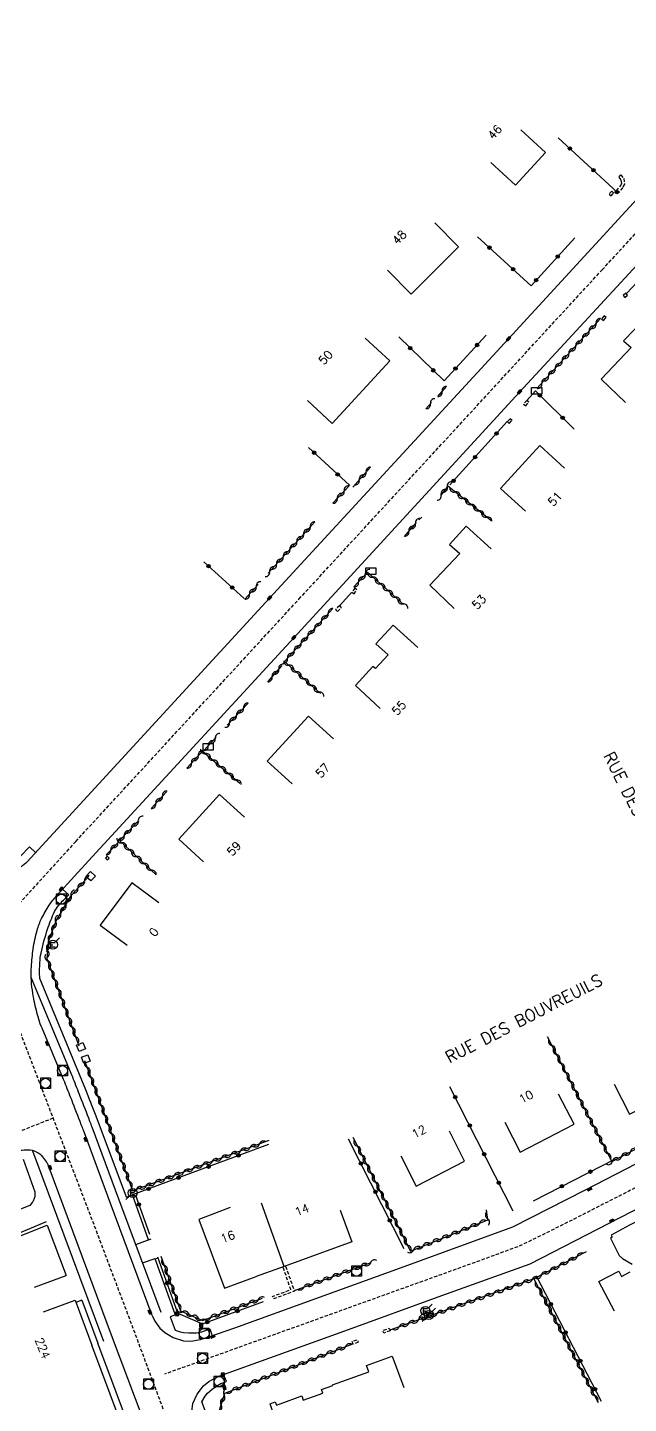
# Model space of a CAD drawing. Header units: millimetres. Extents: x 79999 to 81000, y 146000 to 147001.
# Drawn here: x 80259.8 to 80349.1, y 146211.8 to 146416.1 of the extents above; entities that cross this region are included whole.
import ezdxf
from ezdxf.enums import TextEntityAlignment as Align

# ---------------------------------------------------------------- set-up
doc = ezdxf.new("R2010")
doc.units = ezdxf.units.MM
doc.linetypes.add('DASHED', pattern=[0.75, 0.5, -0.25])
doc.layers.get('0').update_dxf_attribs({"linetype": 'CONTINUOUS'})
for name, color, linetype in [('W0001', 6, 'DASHED'), ('W0008', 7, 'CONTINUOUS'), ('W0100', 7, 'CONTINUOUS'), ('W0105', 7, 'CONTINUOUS'), ('W0112', 1, 'DASHED'), ('W0310', 3, 'CONTINUOUS'), ('W0322', 7, 'CONTINUOUS'), ('W0330', 7, 'CONTINUOUS'), ('W0400', 7, 'CONTINUOUS'), ('W0420', 7, 'CONTINUOUS'), ('W0471', 7, 'CONTINUOUS'), ('W0989', 7, 'CONTINUOUS'), ('W0991', 7, 'CONTINUOUS'), ('W1102', 7, 'CONTINUOUS'), ('W1471', 7, 'CONTINUOUS')]:
    doc.layers.add(name, color=color, linetype=linetype)
doc.styles.get("Standard").update_dxf_attribs({"font": 'romans.shx', "width": 0.85})

# ---------------------------------------------------------------- blocks, each defined once
blk = doc.blocks.new('T420')
for p, q in [((0.75, 0.75), (-0.75, 0.75)), ((-0.75, 0.75), (-0.75, -0.75)), ((0.75, 0.75), (0.75, -0.75)), ((0.75, -0.75), (-0.75, -0.75))]:
    blk.add_line(p, q)
blk.add_ellipse((0, 0), major_axis=(-0.53, 0.53), ratio=1, start_param=3.926991, end_param=10.210176)
blk = doc.blocks.new('T400')
for p, q in [((-0.15, 0.3), (0.15, 0.3)), ((-0.15, -0.25), (-0.15, 0.3)), ((-0.15, 0.15), (0.15, 0.15)), ((-0.15, 0), (0.15, 0)), ((0.15, 0.3), (0.15, -0.25)), ((-0.15, -0.15), (0.15, -0.15)), ((-0.15, -0.25), (-0.15, -0.3)), ((-0.15, -0.3), (0.15, -0.3)), ((0.15, -0.3), (0.15, -0.25))]:
    blk.add_line(p, q)
blk = doc.blocks.new('T471')
for p, q in [((-0.333334, 0.333334), (-0.333334, -0.333334)), ((-0.333334, 0.333334), (0.333334, 0.333334)), ((-0.333334, 0), (0, 0)), ((0.500001, 0.500001), (1.000002, 1.000002)), ((-0.500001, -0.500001), (-1.000002, -1.000002)), ((-0.333334, -0.333334), (0.333334, -0.333334))]:
    blk.add_line(p, q)
blk.add_ellipse((0, 0), major_axis=(0.471405, 0.471405), ratio=1, start_param=5.4977871438, end_param=11.780972451)
blk = doc.blocks.new('t112o')
at = {"color": 0, "linetype": 'Continuous'}
for p, q in [((-0.5, 0.5), (0.5, 0.5)), ((-0.5, -0.5), (-0.5, 0.5)), ((0.5, 0.5), (0.5, -0.5)), ((0.5, -0.5), (-0.5, -0.5))]:
    blk.add_line(p, q, dxfattribs=at)
blk = doc.blocks.new('t322o')
at = {"color": 0, "linetype": 'Continuous'}
for radius in [0.25, 0.15]:
    blk.add_circle((0, 0), radius, dxfattribs=at)
blk = doc.blocks.new('t310o')
at = {"color": 0, "linetype": 'Continuous'}
for centre, start, end in [((-0.5, 0.38), 216.8699, 323.1304), ((0.5, -0.37), 36.8699, 143.1303)]:
    blk.add_arc(centre, 0.625, start, end, dxfattribs=at)
blk = doc.blocks.new('t330o')
at = {"color": 0, "linetype": 'Continuous'}
for p, q in [((0.25, -0.25), (-0.25, 0.25)), ((-0.25, -0.25), (0.25, 0.25)), ((-0.25, 0.25), (-0.25, -0.25)), ((0.25, 0.25), (-0.25, 0.25)), ((0.25, -0.25), (0.25, 0.25)), ((-0.25, -0.25), (0.25, -0.25)), ((-0.25, -0.25), (-0.25, -0.25))]:
    blk.add_line(p, q, dxfattribs=at)
blk = doc.blocks.new('T1471')
at = {"color": 0, "linetype": 'Continuous', "flags": 128}
blk.add_lwpolyline([(-0.75, -0.5), (-0.75, 0.5), (0.75, 0.5), (0.75, -0.5), (-0.75, -0.5)], dxfattribs=at)

msp = doc.modelspace()

# ---------------------------------------------------------------- linework, layer by layer
at = {"layer": 'W0001'}
msp.add_lwpolyline([(80266.99, 146295.27), (80300.14, 146331.25), (80345.15, 146380.12), (80393.56, 146432.7), (80402.38, 146442.28), (80412.62, 146453.14), (80437.65, 146480.52), (80451.88, 146495.51), (80465.15, 146509.14), (80476.77, 146520.68), (80483.95, 146527.77), (80487.99, 146531.48), (80490.85, 146533.62), (80495.75, 146537.3), (80505.96, 146544.97), (80522.34, 146557.16), (80537.19, 146568.09), (80548.8, 146576.63), (80565.53, 146590.56), (80586.31, 146608.74), (80608.14, 146627.74), (80618.6, 146636.74), (80644.26, 146659.15)], dxfattribs=at)
at = {"layer": 'W0001', "flags": 128}
for points in [[(80237.58, 146313.33), (80251.44, 146283.9), (80258.61, 146267.27), (80269.66, 146238.44), (80275.57, 146222.79)], [(80266.99, 146295.27), (80257.16, 146284.48), (80252.13, 146282.31)], [(80419.32, 146279.7), (80349.1, 146243.36), (80340.99, 146239.23), (80336.1, 146236.78), (80332.95, 146235.25), (80327.32, 146233.16), (80280.17, 146216.2)], [(80263.63, 146254.19), (80141.54, 146205.9)], [(80275.57, 146222.79), (80298.36, 146161.64), (80316.28, 146113.54), (80321.88, 146097.46), (80323.83, 146091.48), (80325.12, 146086.9), (80326.35, 146082.53), (80328.7, 146073.87), (80340.23, 146032.83), (80349.35, 146000)]]:
    msp.add_lwpolyline(points, dxfattribs=at)
at = {"layer": 'W0008'}
for points in [[(80435.76, 146497.05), (80437.58, 146493.45), (80438.17, 146489.53), (80437.03, 146485.55), (80435.61, 146483.17), (80434.68, 146482.21), (80400.2, 146444.77), (80362.69, 146404.12), (80362.74, 146404.13), (80331.23, 146369.88), (80295.77, 146331.4), (80265.91, 146298.91)], [(80447.36, 146379.69), (80411.1, 146438.89), (80410.05, 146440.04), (80408.15, 146440.89), (80406.45, 146440.91), (80405.13, 146440.47), (80404.63, 146439.86), (80366.57, 146398.43), (80332.89, 146361.97), (80299.37, 146325.5), (80269.41, 146292.99)]]:
    msp.add_lwpolyline(points, dxfattribs=at)
at = {"layer": 'W0008', "flags": 128}
for points in [[(80260.12, 146294.48), (80258.8, 146293.08, -0.073998), (80257.71, 146292.22, -0.089129), (80256.62, 146291.83, -0.032063), (80255.76, 146291.74, -0.047191), (80255.18, 146291.77), (80253.98, 146291.96), (80242.25, 146317.27)], [(80265.91, 146298.91), (80259.79, 146292.27, -0.062951), (80258.81, 146291.45, -0.051468), (80257.43, 146290.75, -0.082507), (80256.33, 146290.52, -0.050201), (80254.51, 146290.63, -0.047266), (80252.83, 146291.07, -0.091097), (80252.04, 146291.53, -0.049547), (80251.13, 146292.5, -0.055902), (80250.51, 146293.51), (80240.65, 146314.68)], [(80278.36, 146224.92), (80272.09, 146241.7), (80268.13, 146252.4, 0.003755), (80267.82, 146253.22, 0.00084), (80266.39, 146256.9, 0.000833), (80265.35, 146259.54, 0.005481), (80265.18, 146259.94), (80261.99, 146267.54, -0.02947), (80261.51, 146268.89, -0.015482), (80260.84, 146271.55, -0.022393), (80260.55, 146273.19, -0.019672), (80260.38, 146275.09, -0.030377), (80260.4, 146276.67, -0.017998), (80260.68, 146279.32, -0.031217), (80261.26, 146282.07, -0.046176), (80261.93, 146283.85, -0.032894), (80263.05, 146285.81, -0.04055), (80264.17, 146287.24), (80269.41, 146292.99)], [(80274.51, 146242.46), (80270.02, 146254.5, 0.004054), (80270.02, 146254.51, 0.000017), (80269.23, 146256.5, 0.001007), (80268.98, 146257.13), (80268.48, 146258.4), (80261.65, 146274.92, -0.024091), (80261.66, 146277.28, -0.039577), (80261.85, 146278.7, -0.025951), (80262.8, 146282.23, -0.033375), (80263.86, 146284.87, -0.065135), (80264.45, 146285.78, -0.032657), (80265.97, 146287.33)], [(80279.66, 146225.37), (80273.38, 146242.18), (80269.42, 146252.87, 0.003755), (80269.1, 146253.72, 0.00084), (80267.67, 146257.4, 0.000833), (80266.63, 146260.05, 0.005481), (80266.45, 146260.48), (80260.38, 146275.09)], [(80170.47, 146214.36), (80206.98, 146228.84), (80254.38, 146247.66), (80254.36, 146247.76), (80258, 146249.22, -0.058811), (80258.77, 146249.43, -0.039862), (80259.93, 146249.51, -0.110599), (80261.12, 146249.22, -0.110595), (80262.08, 146248.46, -0.02401), (80262.65, 146247.69, -0.056238), (80262.83, 146247.32), (80272.42, 146221.62)], [(80259.2, 146248.1), (80260.93, 146243.27, -0.057929), (80260.92, 146242.69, -0.057929), (80260.78, 146242.13, -0.053495), (80260.54, 146241.66), (80260.2, 146241.24), (80258.81, 146240.67)]]:
    msp.add_lwpolyline(points, format="xyb", dxfattribs=at)
for points in [[(80260.12, 146294.48), (80261.04, 146293.63)], [(80278.36, 146224.92), (80278.74, 146224.09), (80279.48, 146223.04), (80280.2, 146222.38), (80281.47, 146221.65), (80283, 146221.15), (80284.06, 146221.11), (80285.53, 146221.37), (80286.77, 146221.73), (80290.59, 146223.1), (80314.65, 146231.81), (80331.87, 146238.05), (80342.6, 146243.5), (80387.18, 146266.51), (80387.98, 146266.98), (80388.83, 146267.59), (80389.32, 146268.12), (80389.88, 146269.2), (80390.17, 146270.2), (80390.23, 146271.02), (80390.07, 146272.22), (80389.79, 146272.99), (80383.61, 146285.08), (80379.46, 146293.13)], [(80265.97, 146287.33), (80265.05, 146288.19)], [(80284.21, 146210.64), (80284.38, 146211.86), (80285.01, 146213.23), (80285.96, 146214.47), (80286.76, 146215.11), (80287.86, 146215.71), (80288.38, 146215.94), (80306.94, 146222.65), (80321.34, 146227.86), (80334.48, 146232.57), (80346.17, 146238.6), (80393.79, 146263.1), (80420.79, 146277.07)], [(80260.58, 146249.36), (80271.1, 146221.12)], [(80366.13, 146248.89), (80366.96, 146247.3), (80349.23, 146238.33), (80346.5, 146236.83), (80346.65, 146236.53), (80346.38, 146236.37), (80347.7, 146233.83), (80348.19, 146233.39), (80349.61, 146232.54)], [(80274.51, 146242.46), (80275.41, 146242.82)], [(80277.8, 146236.13), (80275.41, 146242.82)], [(80262.62, 146238.79), (80255.04, 146235.66)], [(80275.91, 146235.45), (80278.2, 146236.27)], [(80276.92, 146232.71), (80278.78, 146233.38)], [(80282.16, 146225.24), (80281.75, 146225.12), (80278.79, 146233.3), (80279.22, 146233.45)], [(80267.92, 146227.17), (80267.03, 146226.84)], [(80267.92, 146227.17), (80270.28, 146220.82)], [(80281.8, 146225), (80281.03, 146224.73), (80281.74, 146222.75), (80282.51, 146222.47), (80282.98, 146222.38), (80283.79, 146222.32), (80284.9, 146222.34), (80285.71, 146222.48), (80286.89, 146222.95), (80287.27, 146221.91)], [(80281.73, 146225.1), (80281.73, 146225.1), (80281.73, 146225.1), (80282.16, 146225.25)], [(80277.38, 146199.07), (80278.28, 146199.38), (80270.28, 146220.82)], [(80272.42, 146221.62), (80275.82, 146212.58), (80293.13, 146166.42), (80304.96, 146134.62), (80310.72, 146118.97), (80312.93, 146113.15), (80313.96, 146110.37), (80315.74, 146105.4), (80317.14, 146101.35), (80318.49, 146097.3), (80319.68, 146093.6), (80320.34, 146091.42), (80321.22, 146088.44), (80321.87, 146086.2), (80323.1, 146081.9), (80323.5, 146080.5), (80325.57, 146073.07), (80335.11, 146038.77), (80343.15, 146009.85), (80345.86, 146000)], [(80302.39, 146194.96), (80293.38, 146191.67), (80285.72, 146212.08), (80286.19, 146212.95), (80286.55, 146213.39), (80287.25, 146213.97), (80288.03, 146214.53), (80288.52, 146214.8), (80289.36, 146215.13), (80288.93, 146216.14)]]:
    msp.add_lwpolyline(points, dxfattribs=at)
at = {"layer": 'W0100'}
for points in [[(80328.62, 146396.07), (80332.31, 146392.69), (80336.75, 146397.54), (80333.07, 146400.92)], [(80313.27, 146380.06), (80316.8, 146376.52), (80323.82, 146383.55), (80320.29, 146387.08)], [(80355.18, 146369.5), (80351.57, 146372.95), (80348.34, 146369.59), (80349.46, 146368.57), (80344.99, 146363.91), (80348.6, 146360.45)], [(80301.41, 146360.73), (80305.08, 146357.33), (80313.64, 146366.59), (80309.97, 146369.98)], [(80339.58, 146350.66), (80335.89, 146354.03), (80330.08, 146347.66), (80333.78, 146344.29)], [(80328.66, 146338.69), (80324.97, 146342.06), (80322.48, 146339.33), (80324.03, 146337.99), (80319.58, 146333.3), (80323.2, 146329.86)], [(80317.8, 146324.04), (80314.1, 146327.4), (80311.54, 146324.59), (80313.36, 146322.96), (80311.52, 146320.92), (80311.12, 146321.24), (80308.53, 146318.41), (80312.21, 146315.03)], [(80305.24, 146310.51), (80301.54, 146313.88), (80295.43, 146307.18), (80299.13, 146303.81)], [(80292.05, 146298.89), (80288.36, 146302.26), (80282.28, 146295.61), (80285.97, 146292.24)], [(80279.32, 146286.16), (80275.32, 146289.15), (80270.62, 146282.87), (80274.63, 146279.88)]]:
    msp.add_lwpolyline(points, dxfattribs=at)
at = {"layer": 'W0100', "flags": 128}
for points in [[(80346.94, 146259.26), (80349.22, 146254.81), (80357.23, 146258.91), (80354.95, 146263.36)], [(80330.68, 146253.61), (80332.97, 146249.17), (80340.99, 146253.31), (80338.69, 146257.75)], [(80315.25, 146248.59), (80317.52, 146244.13), (80324.73, 146247.8), (80322.47, 146252.26)], [(80289.94, 146240.92), (80285.25, 146239.17), (80289.08, 146228.95), (80293.76, 146230.7)], [(80306.25, 146240.54), (80307.97, 146235.85), (80297.96, 146232.17), (80293.76, 146230.7), (80293.76, 146230.7)], [(80250.54, 146233.45), (80262.74, 146238.34), (80265.55, 146230.84)], [(80260.86, 146229.1), (80265.55, 146230.84)], [(80346.99, 146225.54), (80344.68, 146229.98), (80347.63, 146231.51), (80348.04, 146230.72), (80349.29, 146231.37)], [(80262.21, 146225.45), (80266.9, 146227.19)], [(80266.9, 146227.19), (80269.4, 146220.49)], [(80272.7, 146197.32), (80277.38, 146199.07), (80269.4, 146220.49)], [(80304.31, 146204.57), (80299.61, 146202.88), (80296.75, 146210.8), (80296.26, 146210.62), (80296.26, 146210.62), (80295.86, 146211.81), (80296.6, 146212.09), (80296.78, 146211.61), (80297.32, 146211.81), (80300.54, 146212.97), (80300.77, 146212.34), (80303.68, 146213.39), (80303.5, 146213.92), (80305.04, 146214.49), (80305.17, 146214.54), (80305.13, 146214.63), (80310.51, 146216.56), (80310.17, 146217.51), (80313.97, 146218.89), (80315.71, 146214.2)]]:
    msp.add_lwpolyline(points, dxfattribs=at)
at = {"layer": 'W0105'}
msp.add_line((80306.18, 146330.3), (80307.96, 146332.22), dxfattribs=at)
at = {"layer": 'W0112'}
for p, q in [((80348.2, 146392.36), (80347.62, 146391.6)), ((80346.47, 146391.08), (80346.87, 146391.52)), ((80346.87, 146391.52), (80346.58, 146391.79)), ((80348.65, 146376.66), (80348.26, 146376.31)), ((80348.26, 146376.31), (80348.53, 146376.02)), ((80345.44, 146373.29), (80345.07, 146372.86)), ((80345.07, 146372.86), (80345.37, 146372.6)), ((80333.95, 146360.73), (80333.49, 146360.2)), ((80333.49, 146360.2), (80333.8, 146359.94)), ((80331.48, 146358.02), (80331.07, 146357.59)), ((80331.07, 146357.59), (80331.37, 146357.32)), ((80308.43, 146332.87), (80307.98, 146332.26)), ((80307.98, 146332.26), (80308.31, 146332.02)), ((80306.18, 146330.3), (80305.56, 146329.68)), ((80305.56, 146329.68), (80305.84, 146329.4)), ((80271.68, 146293.07), (80271.39, 146292.81)), ((80271.39, 146292.81), (80271.67, 146292.52))]:
    msp.add_line(p, q, dxfattribs=at)
for points in [[(80347.97, 146393.5), (80347.62, 146393.95), (80347.94, 146394.2)], [(80347.94, 146394.2), (80348.35, 146393.66), (80348.49, 146392.85), (80348.2, 146392.36)], [(80347.62, 146391.6), (80347.3, 146391.84), (80347.86, 146392.58), (80348.07, 146392.93), (80347.97, 146393.5)], [(80346.58, 146391.79), (80346.17, 146391.35), (80346.47, 146391.08)], [(80348.53, 146376.02), (80348.92, 146376.37), (80348.65, 146376.66)], [(80345.37, 146372.6), (80345.74, 146373.02), (80345.44, 146373.29)], [(80333.8, 146359.94), (80334.25, 146360.47), (80333.95, 146360.73)], [(80331.37, 146357.32), (80331.77, 146357.74), (80331.48, 146358.02)], [(80308.31, 146332.02), (80308.75, 146332.64), (80308.43, 146332.87)], [(80305.84, 146329.4), (80306.46, 146330.02), (80306.18, 146330.3)], [(80271.67, 146292.52), (80271.95, 146292.78), (80271.68, 146293.07)]]:
    msp.add_lwpolyline(points, dxfattribs=at)
at = {"layer": 'W0112', "flags": 128}
msp.add_lwpolyline([(80298.15, 146232.23), (80299.45, 146228.52), (80296.36, 146227.36), (80296.22, 146227.74), (80296.22, 146227.74), (80298.94, 146228.75), (80297.77, 146232.1)], dxfattribs=at)
for points in [[(80313.67, 146222.65), (80312.74, 146222.31), (80312.6, 146222.69), (80313.54, 146223.02)], [(80308.94, 146220.94), (80308.16, 146220.66), (80308.02, 146221.04), (80308.8, 146221.32)]]:
    msp.add_lwpolyline(points, close=True, dxfattribs=at)
at = {"layer": 'W0310'}
for p, q in [((80344.91, 146372.89), (80335.46, 146362.48)), ((80320.75, 146361.3), (80322.05, 146362.81)), ((80318.99, 146359.51), (80319.82, 146360.43)), ((80310.76, 146350.82), (80308.13, 146347.87)), ((80305.15, 146345.46), (80307.63, 146348.13)), ((80317.92, 146343.03), (80318.39, 146343.39)), ((80302.49, 146342.73), (80295.58, 146335.09)), ((80315.79, 146340.56), (80317.57, 146342.6)), ((80292.11, 146331.24), (80294.08, 146333.39)), ((80295.51, 146318.97), (80297.64, 146321.4)), ((80292.6, 146315.82), (80289.46, 146312.55)), ((80285.99, 146308.76), (80287.86, 146310.74)), ((80278.2, 146300.17), (80280.46, 146302.65)), ((80271.49, 146293.3), (80273.39, 146295.2))]:
    msp.add_line(p, q, dxfattribs=at)
for points in [[(80328.79, 146342.79), (80322.23, 146348), (80321.19, 146346.65)], [(80308.3, 146333.05), (80310.29, 146335.22), (80315.68, 146330.42)], [(80305.17, 146329.86), (80297.98, 146321.98), (80303.34, 146317.22)], [(80283.5, 146306.16), (80285.82, 146308.68), (80291.37, 146303.91)], [(80278.95, 146290.31), (80273.49, 146295.39), (80276.31, 146298.32)]]:
    msp.add_lwpolyline(points, dxfattribs=at)
at = {"layer": 'W0310', "flags": 128}
for points in [[(80267.52, 146264.88), (80262.74, 146277.86), (80262.96, 146280.43), (80264.07, 146283.47), (80266.36, 146287.28), (80268.94, 146290.1)], [(80337, 146266.31), (80346.59, 146247.76), (80351.03, 146250.1)], [(80275.47, 146243.41), (80268.36, 146262.69)], [(80308.11, 146251.39), (80316.7, 146234.48), (80328.16, 146239.11), (80327.96, 146240.58)], [(80295.68, 146250.89), (80275.47, 146243.41)], [(80279.65, 146233.74), (80282.55, 146225.62), (80285.8, 146224.19), (80294.72, 146227.46)], [(80299.47, 146228.62), (80310.86, 146232.76)], [(80342.78, 146234.37), (80335.02, 146230.33), (80313.62, 146222.74)], [(80335.02, 146230.33), (80344.56, 146211.98)], [(80320.42, 146202.01), (80294.47, 146192.52), (80288.03, 146209.92), (80289.13, 146213.39), (80308.14, 146220.7)]]:
    msp.add_lwpolyline(points, dxfattribs=at)
at = {"layer": 'W0322'}
for p, q in [((80338.62, 146399.73), (80347.42, 146391.59)), ((80350.31, 146378.26), (80348.8, 146376.64)), ((80331.07, 146357.59), (80322.54, 146348.19)), ((80307.62, 146348.14), (80301.53, 146353.77)), ((80291.99, 146331.35), (80286.03, 146336.77))]:
    msp.add_line(p, q, dxfattribs=at)
for points in [[(80326.65, 146385.01), (80334.59, 146377.76), (80341.1, 146384.89)], [(80314.95, 146370.15), (80321.69, 146363.63), (80327.95, 146370.44)], [(80340.98, 146356.47), (80335.24, 146362.15), (80333.95, 146360.73)]]:
    msp.add_lwpolyline(points, dxfattribs=at)
at = {"layer": 'W0322', "flags": 128}
for points in [[(80331.95, 146240.39), (80322.56, 146258.85)], [(80295.62, 146250.29), (80275.41, 146242.82)], [(80315.78, 146234.78), (80307.5, 146251.07)], [(80334.94, 146241.94), (80347.05, 146248.12)], [(80277.97, 146236.92), (80275.89, 146242.73)], [(80282.16, 146225.24), (80279.18, 146233.57)], [(80335.34, 146230.82), (80345.01, 146212.21)], [(80282.16, 146225.25), (80282.16, 146225.25), (80285.79, 146223.65), (80294.89, 146226.99)]]:
    msp.add_lwpolyline(points, dxfattribs=at)
at = {"layer": 'W1102', "flags": 128}
msp.add_lwpolyline([(80297.96, 146232.17), (80294.59, 146241.58)], dxfattribs=at)

# ---------------------------------------------------------------- block references
at = {"layer": 'W0112'}
for p, rotation in [((80269.22, 146290.11), 137.529455583262), ((80267.78, 146264.77), 292.4172548672106), ((80268.47, 146262.96), 290.2607683083017)]:
    msp.add_blockref('t112o', p, dxfattribs=dict(at, rotation=rotation))
at = {"layer": 'W0310'}
for p, rotation in [((80343.23, 146371.04), 227.77607868268), ((80344.24, 146372.15), 227.77607868268), ((80341.22, 146368.82), 227.77607868268), ((80342.23, 146369.93), 227.77607868268), ((80340.21, 146367.7), 227.77607868268), ((80338.19, 146365.48), 227.77607868268), ((80339.2, 146366.6), 227.77607868268), ((80336.18, 146363.26), 227.77607868268), ((80337.18, 146364.37), 227.77607868268), ((80321.4, 146362.06), 49.2116434626834), ((80319.66, 146360.25), 47.84767044107228), ((80309.09, 146348.95), 228.3460763055333), ((80310.09, 146350.07), 228.3460763055333), ((80306.85, 146347.3), 47.17293524223594), ((80321.24, 146346.72), 232.2103339258136), ((80322.16, 146347.9), 232.2103339258136), ((80323.31, 146347.15), 141.5357394377601), ((80305.83, 146346.2), 47.17293524223594), ((80324.49, 146346.21), 141.5357394377601), ((80325.66, 146345.28), 141.5357394377601), ((80326.83, 146344.35), 141.5357394377601), ((80317.44, 146342.45), 48.79615422481177), ((80328.01, 146343.42), 141.5357394377601), ((80300.82, 146340.88), 227.8620283771334), ((80301.82, 146341.99), 227.8620283771334), ((80316.45, 146341.32), 48.79615422481177), ((80298.8, 146338.65), 227.8620283771334), ((80299.81, 146339.77), 227.8620283771334), ((80296.79, 146336.43), 227.8620283771334), ((80297.8, 146337.54), 227.8620283771334), ((80295.78, 146335.32), 227.8620283771334), ((80309.99, 146334.89), 47.53641103236257), ((80311.08, 146334.51), 318.3341779716066), ((80292.79, 146331.98), 47.64046934720926), ((80293.8, 146333.08), 47.64046934720926), ((80308.98, 146333.79), 47.53641103236257), ((80312.2, 146333.52), 318.3341779716066), ((80313.32, 146332.52), 318.3341779716066), ((80314.44, 146331.52), 318.3341779716066), ((80315.56, 146330.52), 318.3341779716066), ((80303.48, 146328.01), 227.6376337711499), ((80304.49, 146329.12), 227.6376337711499), ((80301.46, 146325.8), 227.6376337711499), ((80302.47, 146326.9), 227.6376337711499), ((80300.45, 146324.69), 227.6376337711499), ((80298.43, 146322.47), 227.6376337711499), ((80299.44, 146323.58), 227.6376337711499), ((80296.17, 146319.73), 48.74547962077855), ((80297.16, 146320.85), 48.74547962077855), ((80298.61, 146321.43), 318.3538311995502), ((80299.73, 146320.43), 318.3538311995502), ((80300.85, 146319.43), 318.3538311995502), ((80301.97, 146318.44), 318.3538311995502), ((80303.09, 146317.44), 318.3538311995502), ((80290.87, 146314.02), 226.1165566648239), ((80291.91, 146315.1), 226.1165566648239), ((80289.83, 146312.94), 226.1165566648239), ((80286.67, 146309.49), 46.50076549614333), ((80287.71, 146310.57), 46.50076549614333), ((80285.19, 146308), 47.32095234044434), ((80286.26, 146308.3), 319.3189203775448), ((80284.18, 146306.9), 47.32095234044434), ((80287.39, 146307.33), 319.3189203775448), ((80288.53, 146306.35), 319.3189203775448), ((80289.67, 146305.37), 319.3189203775448), ((80290.81, 146304.39), 319.3189203775448), ((80279.88, 146302.01), 47.63687993302842), ((80278.87, 146300.91), 47.63687993302842), ((80275.25, 146297.22), 46.04541981840596), ((80276.29, 146298.3), 46.04541981840596), ((80274.21, 146296.14), 46.04541981840596), ((80272.2, 146294.01), 45.04527818314336), ((80273.25, 146295.07), 45.04527818314336), ((80273.82, 146295.08), 137.1246016584), ((80274.92, 146294.05), 137.1246016584), ((80276.02, 146293.04), 137.1246016584), ((80277.12, 146292.01), 137.1246016584), ((80268.32, 146289.43), 47.54890193428653), ((80278.22, 146290.99), 137.1246016584), ((80266.31, 146287.2), 58.93696771950235), ((80267.31, 146288.32), 47.54890193428653), ((80265.54, 146285.92), 58.93696771950235), ((80264.02, 146283.33), 69.98672818303321), ((80264.76, 146284.63), 58.93696771950235), ((80263.5, 146281.93), 69.98672818303321), ((80262.99, 146280.52), 69.98672818303321), ((80262.84, 146279.03), 85.04135865154645), ((80262.85, 146277.55), 110.221780312641), ((80263.37, 146276.14), 110.221780312641), ((80263.89, 146274.74), 110.221780312641), ((80264.41, 146273.33), 110.221780312641), ((80264.92, 146271.92), 110.221780312641), ((80265.44, 146270.51), 110.221780312641), ((80265.96, 146269.11), 110.221780312641), ((80266.48, 146267.7), 110.221780312641), ((80267, 146266.29), 110.221780312641), ((80337.69, 146264.98), 297.3158616826694), ((80338.38, 146263.64), 297.3158616826694), ((80268.72, 146261.71), 110.2507449292137), ((80339.07, 146262.31), 297.3158616826694), ((80339.76, 146260.98), 297.3158616826694), ((80269.24, 146260.3), 110.2507449292137), ((80269.76, 146258.89), 110.2507449292137), ((80340.45, 146259.64), 297.3158616826694), ((80341.13, 146258.31), 297.3158616826694), ((80270.28, 146257.49), 110.2507449292137), ((80341.82, 146256.98), 297.3158616826694), ((80270.8, 146256.08), 110.2507449292137), ((80271.32, 146254.67), 110.2507449292137), ((80342.51, 146255.65), 297.3158616826694), ((80343.2, 146254.31), 297.3158616826694), ((80271.84, 146253.26), 110.2507449292137), ((80343.89, 146252.98), 297.3158616826694), ((80272.36, 146251.86), 110.2507449292137), ((80272.88, 146250.45), 110.2507449292137), ((80344.58, 146251.65), 297.3158616826694), ((80345.26, 146250.32), 297.3158616826694), ((80273.4, 146249.04), 110.2507449292137), ((80290.05, 146248.81), 200.2992776476691), ((80291.46, 146249.33), 200.2992776476691), ((80292.87, 146249.85), 200.2992776476691), ((80294.27, 146250.37), 200.2992776476691), ((80308.79, 146250.05), 296.9454640876429), ((80309.47, 146248.71), 296.9454640876429), ((80345.95, 146248.98), 297.3158616826694), ((80348.02, 146248.51), 27.75761290538844), ((80349.35, 146249.21), 27.75761290538844), ((80273.92, 146247.64), 110.2507449292137), ((80274.44, 146246.23), 110.2507449292137), ((80284.43, 146246.73), 200.2992776476691), ((80285.83, 146247.25), 200.2992776476691), ((80287.24, 146247.77), 200.2992776476691), ((80288.65, 146248.29), 200.2992776476691), ((80310.15, 146247.37), 296.9454640876429), ((80310.83, 146246.04), 296.9454640876429), ((80346.69, 146247.81), 27.75761290538844), ((80274.95, 146244.82), 110.2507449292137), ((80278.8, 146244.64), 200.2992776476691), ((80280.21, 146245.16), 200.2992776476691), ((80281.61, 146245.68), 200.2992776476691), ((80283.02, 146246.2), 200.2992776476691), ((80311.51, 146244.7), 296.9454640876429), ((80275.98, 146243.6), 200.2992776476691), ((80277.39, 146244.12), 200.2992776476691), ((80312.19, 146243.36), 296.9454640876429), ((80312.87, 146242.03), 296.9454640876429), ((80313.55, 146240.69), 296.9454640876429), ((80314.23, 146239.35), 296.9454640876429), ((80314.91, 146238.01), 296.9454640876429), ((80326.94, 146238.62), 21.98855944754374), ((80328.13, 146239.29), 97.52782970842476), ((80315.59, 146236.68), 296.9454640876429), ((80321.38, 146236.37), 21.98855944754374), ((80322.77, 146236.93), 21.98855944754374), ((80324.16, 146237.49), 21.98855944754374), ((80325.55, 146238.06), 21.98855944754374), ((80316.27, 146235.34), 296.9454640876429), ((80317.2, 146234.69), 21.98855944754374), ((80318.59, 146235.25), 21.98855944754374), ((80319.99, 146235.81), 21.98855944754374), ((80280.16, 146232.32), 289.6817031020249), ((80309.34, 146232.2), 19.97345691467113), ((80310.75, 146232.72), 19.97345691467113), ((80338.79, 146232.29), 207.4950042747692), ((80340.12, 146232.99), 207.4950042747692), ((80341.45, 146233.68), 207.4950042747692), ((80280.66, 146230.91), 289.6817031020249), ((80303.7, 146230.15), 19.97345691467113), ((80305.11, 146230.67), 19.97345691467113), ((80306.52, 146231.18), 19.97345691467113), ((80307.93, 146231.69), 19.97345691467113), ((80334.78, 146230.25), 199.5401881216854), ((80336.13, 146230.91), 207.4950042747692), ((80337.46, 146231.6), 207.4950042747692), ((80281.17, 146229.5), 289.6817031020249), ((80281.67, 146228.09), 289.6817031020249), ((80300.88, 146229.13), 19.97345691467113), ((80302.29, 146229.64), 19.97345691467113), ((80329.13, 146228.24), 199.5401881216854), ((80330.54, 146228.74), 199.5401881216854), ((80331.95, 146229.24), 199.5401881216854), ((80333.37, 146229.75), 199.5401881216854), ((80335.71, 146229), 297.4565283477167), ((80336.41, 146227.67), 297.4565283477167), ((80282.18, 146226.67), 289.6817031020249), ((80291.28, 146226.2), 20.15564513536712), ((80292.69, 146226.72), 20.15564513536712), ((80294.09, 146227.23), 20.15564513536712), ((80323.47, 146226.23), 199.5401881216854), ((80324.89, 146226.74), 199.5401881216854), ((80326.3, 146227.24), 199.5401881216854), ((80327.71, 146227.74), 199.5401881216854), ((80337.1, 146226.34), 297.4565283477167), ((80282.9, 146225.47), 336.2123626869981), ((80284.28, 146224.86), 336.2123626869981), ((80285.65, 146224.26), 336.2123626869981), ((80287.05, 146224.65), 20.15564513536712), ((80288.46, 146225.17), 20.15564513536712), ((80289.87, 146225.68), 20.15564513536712), ((80317.82, 146224.23), 199.5401881216854), ((80319.23, 146224.73), 199.5401881216854), ((80320.65, 146225.23), 199.5401881216854), ((80322.06, 146225.73), 199.5401881216854), ((80337.79, 146225.01), 297.4565283477167), ((80338.48, 146223.68), 297.4565283477167), ((80314.99, 146223.22), 199.5401881216854), ((80316.41, 146223.73), 199.5401881216854), ((80339.17, 146222.35), 297.4565283477167), ((80307.04, 146220.27), 21.0359344616453), ((80339.86, 146221.02), 297.4565283477167), ((80340.56, 146219.69), 297.4565283477167), ((80301.44, 146218.12), 21.0359344616453), ((80302.84, 146218.66), 21.0359344616453), ((80304.24, 146219.2), 21.0359344616453), ((80305.64, 146219.73), 21.0359344616453), ((80341.25, 146218.35), 297.4565283477167), ((80295.84, 146215.97), 21.0359344616453), ((80297.24, 146216.5), 21.0359344616453), ((80298.64, 146217.04), 21.0359344616453), ((80300.04, 146217.58), 21.0359344616453), ((80341.94, 146217.02), 297.4565283477167), ((80342.63, 146215.69), 297.4565283477167), ((80290.24, 146213.81), 21.0359344616453), ((80291.64, 146214.35), 21.0359344616453), ((80293.04, 146214.89), 21.0359344616453), ((80294.44, 146215.43), 21.0359344616453), ((80343.32, 146214.36), 297.4565283477167), ((80288.58, 146211.66), 72.37278658045248), ((80289.04, 146213.08), 72.37278658045248), ((80344.01, 146213.03), 297.4565283477167)]:
    msp.add_blockref('t310o', p, dxfattribs=dict(at, rotation=rotation))
at = {"layer": 'W0322'}
for p, rotation in [((80340.36, 146398.11), 317.2144676629082), ((80343.85, 146394.89), 317.2144676629082), ((80347.33, 146391.66), 317.2144676629082), ((80328.41, 146383.41), 317.6242270950923), ((80338.56, 146382.1), 47.56643692887756), ((80331.92, 146380.21), 317.6242270950923), ((80335.35, 146378.6), 47.56643692887756), ((80316.66, 146368.5), 315.9590006164711), ((80326.59, 146368.96), 47.43481148705622), ((80320.07, 146365.2), 315.9590006164711), ((80323.38, 146365.47), 47.43481148705622), ((80335.92, 146361.48), 135.3309109823211), ((80339.29, 146358.14), 135.3309109823211), ((80329.48, 146355.83), 227.7830600114606), ((80302.39, 146352.98), 137.2805512197714), ((80326.28, 146352.32), 227.7830600114606), ((80305.88, 146349.76), 137.2805512197714), ((80323.09, 146348.8), 227.7830600114606), ((80286.72, 146336.14), 137.7114865586454), ((80290.23, 146332.95), 137.7114865586454), ((80323.34, 146257.32), 116.9454640876567), ((80325.49, 146253.09), 116.9454640876567), ((80327.65, 146248.85), 116.9454640876567), ((80286.71, 146247), 200.2992776476691), ((80291.16, 146248.64), 200.2992776476691), ((80309.33, 146247.49), 116.9454640876265), ((80282.25, 146245.35), 200.2992776476691), ((80343.41, 146246.26), 27.02632556887056), ((80277.8, 146243.7), 200.2992776476691), ((80311.48, 146243.25), 116.9454640876265), ((80329.8, 146244.62), 116.9454640876567), ((80339.17, 146244.1), 27.02632556887056), ((80276.37, 146241.39), 109.6817031020827), ((80313.63, 146239.02), 116.9454640876265), ((80280.56, 146229.72), 109.6817031020528), ((80337.53, 146226.61), 297.4565283477841), ((80290.99, 146225.56), 20.15564513524214), ((80286.53, 146223.92), 20.15564513524214), ((80339.72, 146222.39), 297.4565283477841), ((80341.91, 146218.18), 297.4565283477841), ((80344.1, 146213.96), 297.4565283477841)]:
    msp.add_blockref('t322o', p, dxfattribs=dict(at, rotation=rotation))
at = {"layer": 'W0330'}
for p in [(80282.07, 146225.15), (80285.63, 146223.49), (80288.83, 146216.09)]:
    msp.add_blockref('t330o', p, dxfattribs=at)
at = {"layer": 'W0400'}
for p, rotation in [((80331.23, 146369.88), 317.3905334472655), ((80332.89, 146361.97), 137.2725372314075), ((80295.77, 146331.4), 317.3353271484374), ((80299.37, 146325.5), 137.4066467294365), ((80264.84, 146288.19), 317.2244694286614), ((80262.77, 146265.29), 202.7994036516847), ((80268.47, 146251.04), 200.2992776490976), ((80263.17, 146246.85), 200.4640794205216), ((80343.27, 146243.68), 297.3001927025643), ((80346.59, 146238.98), 297.2233868413085), ((80278.01, 146225.43), 20.49621173064883), ((80287.32, 146221.77), 289.6050603774747), ((80289.07, 146214.18), 187.1471829749317)]:
    msp.add_blockref('T400', p, dxfattribs=dict(at, rotation=rotation))
at = {"layer": 'W0420'}
for p in [(80264.85, 146286.71), (80265.02, 146261.25), (80262.5, 146259.37), (80264.66, 146248.53), (80308.68, 146231.5), (80286.07, 146222.25), (80285.83, 146218.55), (80277.8, 146214.7), (80288.27, 146215.09)]:
    msp.add_blockref('T420', p, dxfattribs=at)
at = {"layer": 'W0471'}
for p in [(80263.6, 146279.95), (80275.45, 146243.11), (80318.91, 146225.59), (80319.42, 146225)]:
    msp.add_blockref('T471', p, dxfattribs=at)
at = {"layer": 'W1471'}
for p in [(80335.43, 146362.14), (80310.82, 146335.38), (80286.67, 146309.32)]:
    msp.add_blockref('T1471', p, dxfattribs=at)

# ---------------------------------------------------------------- texts
at = {"layer": 'W0989'}
for s, rotation, p in [('RUE DES FAUVETTES', 297.1157, (80351.53, 146297.71)), ('RUE DES BOUVREUILS', 27.2234, (80333.52, 146269)), ("CHAUSSEE D'AUDENARDE", 290.4321, (80257.25, 146212.46))]:
    msp.add_text(s, height=1.75, rotation=rotation, dxfattribs=at).set_placement(p, align=Align.MIDDLE)
at = {"layer": 'W0991'}
for s, rotation, p in [('46', 47.4825, (80329.21, 146400.56)), ('48', 45.0152, (80315.04, 146384.95)), ('50', 47.2267, (80304.09, 146367.12)), ('51', 47.6673, (80338.16, 146346.13)), ('53', 46.4494, (80326.88, 146330.82)), ('55', 47.4829, (80314.98, 146315.09)), ('57', 47.6487, (80303.66, 146305.81)), ('59', 47.5858, (80290.49, 146294.21)), ('0', 53.2279, (80278.58, 146281.82)), ('10', 27.2348, (80333.85, 146257.38)), ('12', 26.9455, (80317.95, 146252.21)), ('14', 20.1828, (80300.58, 146240.59)), ('16', 20.4962, (80289.56, 146236.6)), ('224', 291.6846, (80262.08, 146220.06))]:
    msp.add_text(s, height=1.25, rotation=rotation, dxfattribs=at).set_placement(p, align=Align.MIDDLE)

doc.saveas('drawing.dxf')
